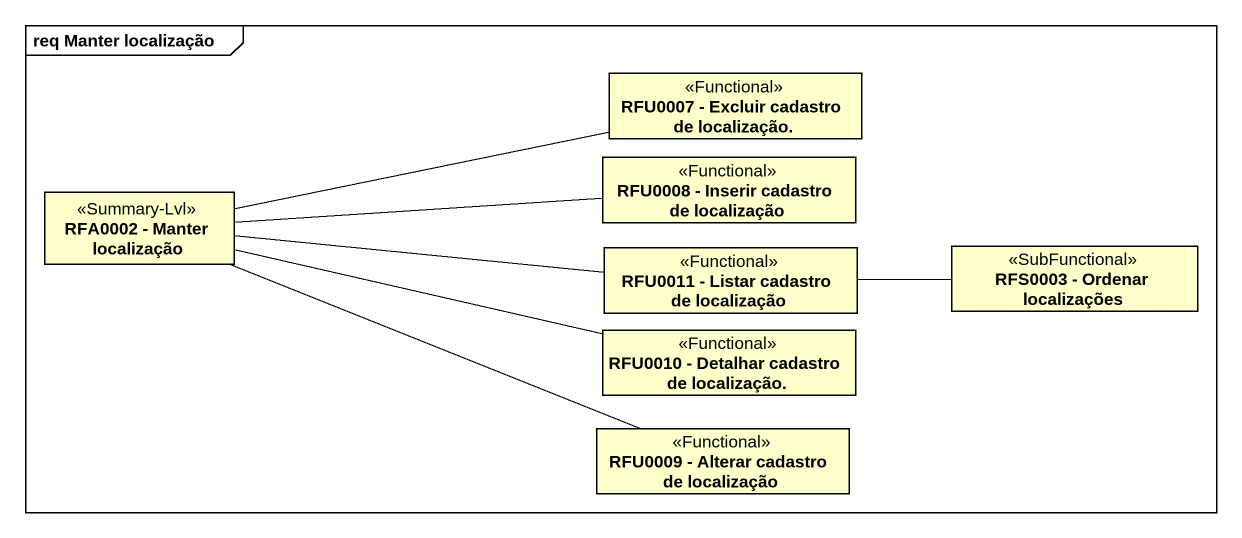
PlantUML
@startuml
mainframe req Manter localização
hide circle
hide empty members
class "RFU0007 - Excluir cadastro de localização." as RFU0007_Excluir_cadastro_de <<Functional>>
class "RFA0002 - Manter localização" as RFA0002_Manter_localização <<Summary-Lvl>>
class "RFU0008 - Inserir cadastro de localização" as RFU0008_Inserir_cadastro_de <<Functional>>
class "RFU0011 - Listar cadastro de localização" as RFU0011_Listar_cadastro_de <<Functional>>
class "RFS0003 - Ordenar localizações" as RFS0003_Ordenar_localizações <<SubFunctional>>
class "RFU0010 - Detalhar cadastro de localização." as RFU0010_Detalhar_cadastro <<Functional>>
class "RFU0009 - Alterar cadastro de localização" as RFU0009_Alterar_cadastro_de <<Functional>>
RFU0007_Excluir_cadastro_de -left- RFA0002_Manter_localização
RFU0008_Inserir_cadastro_de -left- RFA0002_Manter_localização
RFU0011_Listar_cadastro_de -left- RFA0002_Manter_localização
RFS0003_Ordenar_localizações -left- RFU0011_Listar_cadastro_de
RFU0010_Detalhar_cadastro -left- RFA0002_Manter_localização
RFU0009_Alterar_cadastro_de -left- RFA0002_Manter_localização
@enduml
